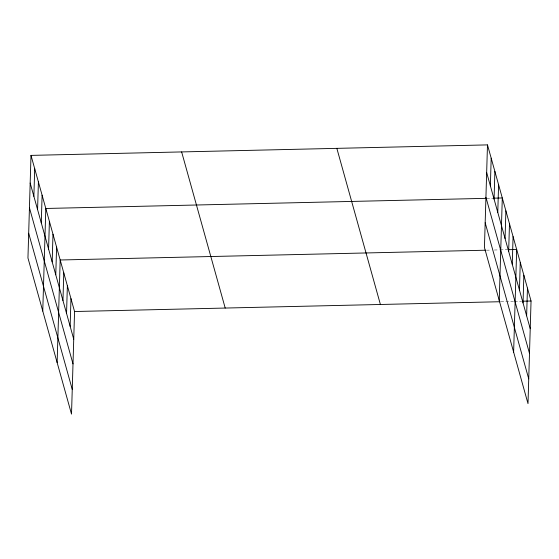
<?xml version="1.0" encoding="UTF-8"?>
<svg xmlns="http://www.w3.org/2000/svg" width="559" height="559" viewBox="0 0 559 559"><rect width="100%" height="100%" fill="white"/><g stroke="black" fill="none" stroke-linecap="round" stroke-linejoin="round"><path stroke-width="0.42" stroke-dasharray="2.79 2.1" d="M486.805 198.326L492.828 198.193M486.547 250.187L490.851 250.09M494.296 250.006L499.46 249.887M500.319 249.873L507.202 249.712M500.92 301.706L513.833 301.413M514.692 301.392L521.582 301.231"/><path stroke-width="0.84" d="M30.997 155.388L27.95 257.985L71.517 414.107L74.557 311.517L30.997 155.388L487.483 144.893L531.05 301.015L528.003 403.612L484.443 247.483L487.483 144.893M33.875 196.335L34.7 168.664M37.579 209.604L38.403 181.934M41.282 222.873L42.107 195.203M42.764 311.07L45.81 208.472L485.939 198.347M48.577 249.021L49.402 221.35M52.176 261.905L52.993 234.235M55.767 274.783L56.592 247.113M57.137 362.588L60.183 259.991L485.687 250.208M62.957 300.546L63.775 272.876M66.549 313.424L67.373 285.754M70.148 326.302L70.965 298.632M490.369 185.833L491.186 158.162M494.072 199.102L494.89 171.431M497.776 212.371L498.593 184.701M499.25 300.567L502.296 197.97L493.688 198.172M505.07 238.525L505.888 210.855M508.662 251.403L509.487 223.733M512.261 264.281L513.078 236.611M513.63 352.086L516.677 249.496L508.068 249.691M519.444 290.044L520.268 262.374M523.042 302.922L523.86 275.252M526.634 315.807L527.458 288.137M74.557 311.517L500.06 301.727M522.441 301.21L531.05 301.015M486.665 172.563L530.225 328.685M485.932 197.285L529.492 353.414M485.177 222.762L528.737 378.883M336.846 148.359L380.406 304.48M181.64 151.922L225.2 308.051M30.172 183.059L73.739 339.187M29.438 207.787L73.005 363.909M28.684 233.257L72.251 389.385"/></g></svg>
